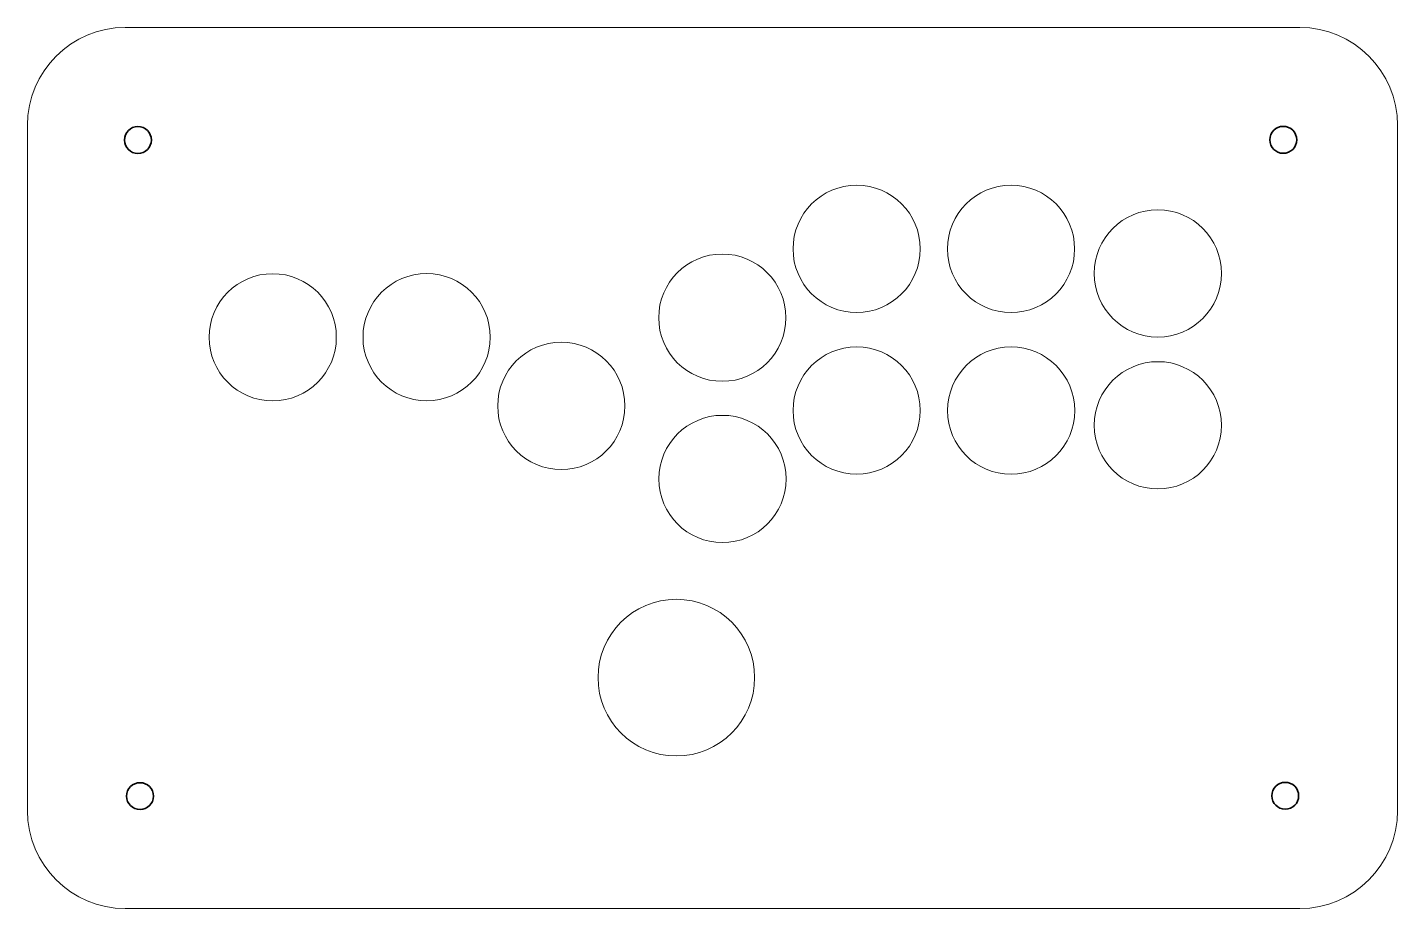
# Model space of a CAD drawing. Header units: millimetres. Extents: x 198 to 2216, y -826 to 151.
# Drawn here: x 250.6 to 530.6, y -657.2 to -477.2 of the extents above; entities that cross this region are included whole.
import ezdxf

# ---------------------------------------------------------------- set-up
doc = ezdxf.new("R2010")
doc.units = ezdxf.units.MM
doc.header["$MEASUREMENT"] = 0
doc.layers.add('Layer 1', color=7, linetype='Continuous')

msp = doc.modelspace()

# ---------------------------------------------------------------- linework, layer by layer
at = {"layer": 'Layer 1', "color": 250, "lineweight": 35}
for centre in [(273.2168, -500.1868), (507.2663, -500.1468), (273.6562, -634.2118), (507.6663, -634.1463)]:
    msp.add_ellipse(centre, major_axis=(0, 2.75), ratio=1, dxfattribs=at)
at = {"layer": 'Layer 1', "color": 250, "lineweight": 18}
for centre, major_axis, ratio in [((420.091, -522.4251), (0, 13.0001), 0.99999231), ((451.6409, -522.4376), (0, 13.0001), 0.99999231), ((481.641, -527.4377), (0, 13.0001), 0.99999231), ((392.6411, -536.4751), (0, 13.0001), 0.99999231), ((300.7661, -540.4876), (0, 13.0001), 0.99999231), ((332.216, -540.4627), (0, 13.0001), 0.99999231), ((359.741, -554.5001), (0, 13.0001), 0.99999231), ((420.091, -555.4376), (0, 13.0001), 0.99999231), ((451.6535, -555.4627), (0, 13.0001), 0.99999231), ((481.6535, -558.4626), (0, 13.0001), 0.99999231), ((392.666, -569.4251), (0, 13.0001), 0.99999231), ((383.2411, -610), (0, 16), 1)]:
    msp.add_ellipse(centre, major_axis=major_axis, ratio=ratio, dxfattribs=at)
msp.add_open_spline([(270.6363, -477.1833), (270.6363, -477.1833), (510.6362, -477.1833), (510.6362, -477.1833), (521.6362, -477.1833), (530.6362, -486.1833), (530.6362, -497.1832), (530.6362, -497.1832), (530.6362, -637.1834), (530.6362, -637.1834), (530.6362, -648.1833), (521.6362, -657.1833), (510.6362, -657.1833), (510.6362, -657.1833), (270.6363, -657.1833), (270.6363, -657.1833), (259.6362, -657.1833), (250.6362, -648.1833), (250.6362, -637.1834), (250.6362, -637.1834), (250.6362, -497.1832), (250.6362, -497.1832), (250.6362, -486.1833), (259.6362, -477.1833), (270.6363, -477.1833)], degree=3, knots=[0, 0, 0, 0, 0.125, 0.125, 0.125, 0.25, 0.25, 0.25, 0.375, 0.375, 0.375, 0.5, 0.5, 0.5, 0.625, 0.625, 0.625, 0.75, 0.75, 0.75, 0.875, 0.875, 0.875, 1, 1, 1, 1], dxfattribs=at)

doc.saveas('drawing.dxf')
